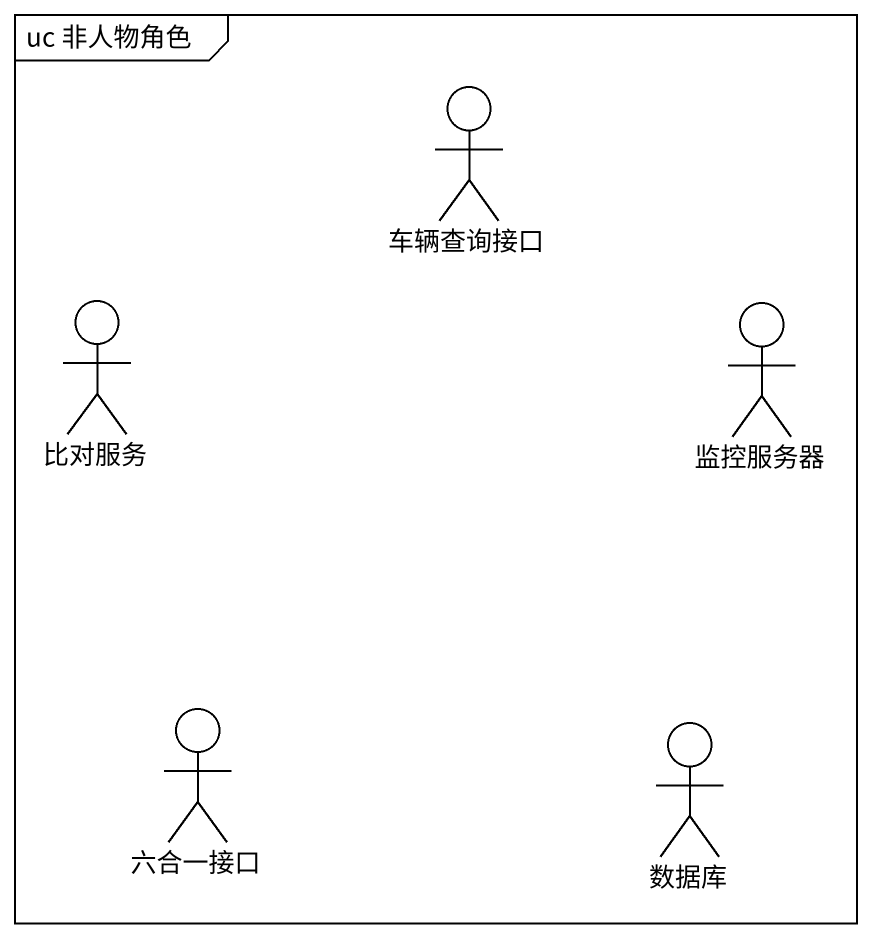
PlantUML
@startuml
mainframe uc 非人物角色
actor 车辆查询接口
actor 比对服务
actor 监控服务器
actor 六合一接口
actor 数据库
@enduml
